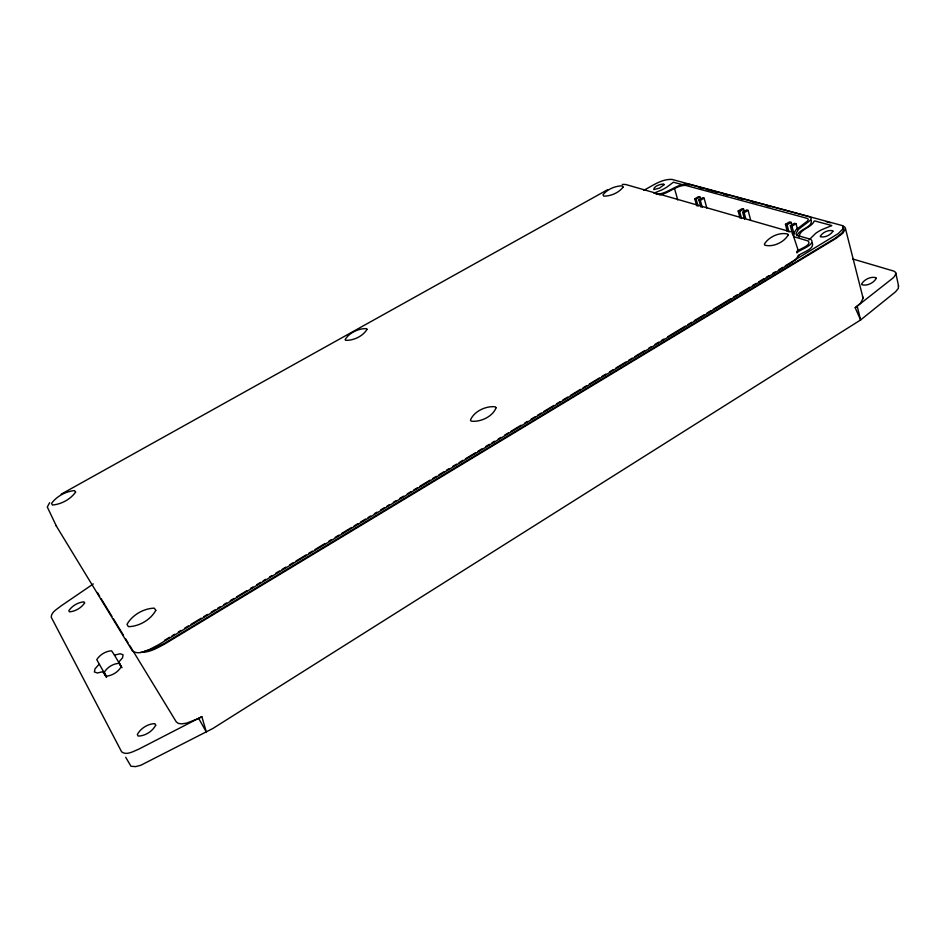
<?xml version="1.0" encoding="UTF-8"?>
<svg xmlns="http://www.w3.org/2000/svg" width="946" height="946" viewBox="0 0 946 946"><rect width="100%" height="100%" fill="white"/><g stroke="black" fill="none" stroke-linecap="round" stroke-linejoin="round"><path stroke-width="1.42" d="M843.193 226.236L844.944 227.194L845.499 228.743L863.13 298.297L860.411 303.382L855.196 307.734L860.6 319.973L212.803 728.515L140.8 765.267L135.668 766.615L130.986 766.248L125.723 757.32M845.499 228.743L842.874 233.201L835.968 238.427L164.734 643.978C157.355 647.927 149.433 652.705 140.788 652.279M799.074 255.065L795.503 259.712L790.265 263.496L157.816 645.172C150.461 648.637 140.516 655.945 132.523 651.167L56.476 526.295L47.3 506.997L49.606 502.728M797.052 235.72C799.157 228.861 812.791 227.619 811.278 220.264M121.62 667.344L118.617 662.271L122.531 657.825L123.063 654.738L120.13 653.757L114.454 655.105L111.593 650.801C105.81 651.073 99.768 654.738 96.764 659.681L106.579 676.958L104.308 672.216C107.253 667.273 113.272 663.572 119.03 663.347L119.634 663.785M99.011 664.376L95.026 668.834L94.399 671.967L97.296 672.996L103.031 671.648L106.496 677.407M93.311 583.919L60.639 606.22C57.186 609.165 51.226 612.074 51.226 617.182L121.608 751.798C126.48 755.819 133.599 751.159 138.554 749.256L201.829 716.666L206.405 732.169L198.695 718.44L186.705 723.099L181.904 723.844L178.356 723.442L176.299 721.916L129.567 645.278M855.196 307.734L891.581 279.129C893.911 277.663 898.274 272.649 893.804 271.1L852.807 259.015M164.498 640.359L169.547 637.308M172.077 635.783L174.608 634.258M178.404 631.963L180.934 630.438M184.718 628.156L188.514 625.862M191.045 624.336L201.155 618.235M203.686 616.709L207.481 614.427M211.277 612.133L215.073 609.851M217.592 608.325L220.122 606.8M223.918 604.506L226.449 602.98M230.245 600.686L234.029 598.404M236.559 596.879L246.681 590.777M250.465 588.483L252.996 586.958M256.792 584.675L260.588 582.381M263.118 580.856L265.637 579.33M269.433 577.048L271.963 575.523M275.759 573.229L279.555 570.946M282.074 569.421L285.869 567.127M289.665 564.845L293.461 562.551M295.992 561.025L306.102 554.924M308.633 553.398L312.428 551.104M314.947 549.579L325.069 543.477M328.865 541.195L331.384 539.669M335.18 537.375L338.975 535.093M341.506 533.568L351.616 527.466M354.147 525.941L357.943 523.646M360.473 522.121L365.523 519.07M368.053 517.545L370.584 516.019M374.38 513.725L376.91 512.2M380.694 509.918L384.49 507.624M387.02 506.098L389.551 504.573M393.347 502.291L395.877 500.765M399.661 498.471L403.457 496.189M407.253 493.895L411.049 491.613M413.568 490.087L417.363 487.793M419.894 486.268L430.004 480.166M432.535 478.641L436.331 476.346M438.861 474.821L443.922 471.77M446.441 470.245L448.972 468.719M452.767 466.437L456.563 464.143M459.094 462.618L462.878 460.335M465.408 458.81L475.531 452.708M478.061 451.183L481.845 448.889M485.641 446.595L489.437 444.313M491.967 442.787L494.498 441.262M498.282 438.968L500.812 437.442M504.608 435.16L508.404 432.866M510.935 431.341L521.045 425.239M524.841 422.957L527.371 421.431M531.155 419.137L534.951 416.855M537.482 415.329L541.278 413.035M543.808 411.51L553.918 405.408M556.449 403.883L560.245 401.589M562.764 400.063L567.825 397.013M570.355 395.487L580.466 389.385M582.996 387.86L586.792 385.578M589.323 384.052L599.433 377.951M601.963 376.425L605.759 374.131M609.555 371.849L613.339 369.555M615.87 368.029L625.992 361.928M628.511 360.402L632.306 358.108M634.837 356.583L644.947 350.481M648.743 348.199L651.274 346.674M655.07 344.379L658.865 342.097M661.384 340.572L663.915 339.046M667.71 336.752L685.412 326.074M687.943 324.549L691.739 322.255M694.258 320.729L704.38 314.628M706.91 313.102L710.694 310.82M713.225 309.295L730.927 298.617M733.457 297.091L737.253 294.797M739.784 293.272L749.894 287.17M752.425 285.645L756.221 283.351M758.739 281.825L763.8 278.774M766.331 277.249L768.862 275.724M772.657 273.441L775.176 271.916M778.972 269.622L782.768 267.34M785.298 265.814L838.251 233.603L842.768 229.027L842.921 225.739L671.932 179.409C661.585 178.948 652.586 185.735 643.836 190.288M796.638 251.849C796.946 249.602 812.732 245.522 808.132 240.982L794.191 236.796L792.996 234.502L796.035 229.736L807.458 221.092L808.262 219.531L807.707 218.502L685.424 185.345C675.929 185.475 668.645 193.504 659.327 194.923M796.934 252.972C797.691 250.264 816.741 244.99 810.876 239.373L797.927 235.637L796.414 234.75L796.012 233.331L798.578 229.287L810.178 220.442L811.242 218.372L810.497 217.012L687.801 183.962C676.343 183.784 667.675 194.036 656.181 194.356M797.762 256.319C800.529 252.547 814.754 249.791 812.342 242.98M787.238 231.427L785.476 224.32L789.532 221.92L791.163 222.369L791.861 225.219M785.476 224.32L787.096 224.781L791.163 222.369M792.476 234.253L790.371 225.704L794.439 223.291L796.083 223.741L797.478 229.452M790.371 225.704L792.015 226.165L796.083 223.741M744.502 219.271L742.657 212.271L744.159 212.696L748.109 210.39L750.675 220.205M740.056 218.136L738.164 211.005L742.102 208.723L743.591 209.137L744.348 211.987M738.164 211.005L739.666 211.431L743.591 209.137M742.657 212.271L746.595 209.977L748.109 210.39M696.729 205.802L694.766 198.79L698.574 196.614L699.945 196.993L700.726 199.795M694.766 198.79L696.138 199.18L699.945 196.993M700.844 206.997L698.881 199.949L702.712 197.761L704.096 198.14L706.816 208.014M698.881 199.949L700.265 200.339L704.096 198.14M198.695 718.44L201.829 716.666M61.218 494.167L607.639 189.685M809.102 239.823L815.724 233.295A34.269 14.367 -14 0 1 821.849 229.642L831.345 225.798A1.809 0.745 -14.3 0 0 831.759 225.538L814.66 220.903A1.774 0.721 -14.6 0 0 814.163 221.187C811.195 228.128 799.216 229.027 799.228 237.008M653.863 193.161L661.822 189.921A27.86 10.252 -17.7 0 0 667.285 186.811L673.375 182.223L683.213 184.848M144.466 651.155L153.477 648.826L164.486 643.327L835.117 238.274L841.514 233.437L843.276 231.226L843.43 227.939M622.302 184.399L625.696 184.494L790.489 231.782M685.058 183.678L689.327 184.837M699.307 187.521L703.576 188.668M706.426 189.436L717.825 192.499M723.524 194.036L727.793 195.183M737.762 197.868L742.042 199.015M752.011 201.699L756.292 202.858M766.26 205.542L770.529 206.689M826.095 221.636L830.363 222.795M97.379 592.503L99.673 596.276M101.21 598.794L111.935 616.378M113.473 618.897L123.429 635.227M125.735 638.999L128.029 642.76M114.454 655.105L121.916 667.699M118.617 662.271L121.348 666.717M103.031 671.648L105.893 676.165C111.817 675.952 118.037 672.145 121.029 667.036L120.934 666.268M898.393 285.775L898.31 288.4L895.543 291.817L860.6 319.973L857.23 306.291M862.504 296.476L863.13 298.297M792.63 233.426L798.247 250.619M56.252 525.598L56.476 526.295M674.545 188.668L677.774 199.949M696.138 199.18L698.089 206.204M700.265 200.339L702.228 207.387M744.159 212.696L745.637 218.301M739.666 211.431L741.546 218.561M787.096 224.781L788.869 231.888M792.015 226.165L794.12 234.726M895.767 272.767L898.629 286.319M496.071 407.761C492.736 416.654 480.391 422.33 471.179 421.147L470.434 420.166C473.887 411.321 486.055 405.704 495.29 406.804L496.071 407.761M367.001 329.35C363.004 336.197 353.473 340.702 345.597 340.312L345.136 339.59C349.204 332.767 358.64 328.297 366.516 328.64L367.001 329.35M876.233 278.349C873.797 282.984 866.903 286.26 861.841 284.722L861.605 284.06C864.076 279.448 870.923 276.197 875.984 277.686L876.233 278.349M788.148 235.105C783.891 242.389 772.917 247.462 764.723 245.156L764.392 244.115C768.731 236.89 779.575 231.876 787.793 234.088L788.148 235.105M832.906 231.262C830.564 235.105 824.829 237.86 820.43 236.748L820.265 236.204C822.63 232.385 828.318 229.642 832.728 230.729L832.906 231.262M155.794 610.359C150.698 619.796 139.086 626.489 128.408 626.666L126.989 624.395C132.168 615.042 143.638 608.396 154.293 608.16L155.794 610.359M155.712 725.192C152.507 731.329 145.14 736.035 138.187 736.071L137.324 734.522C140.564 728.408 147.872 723.725 154.825 723.655L155.712 725.192M84.62 602.969C81.38 607.864 75.302 611.447 69.436 611.837L68.822 610.714C72.073 605.83 78.116 602.271 83.969 601.857L84.62 602.969M75.597 492.109C70.501 499.334 61.265 504.277 52.479 505.022L51.51 503.461C56.642 496.283 65.806 491.364 74.568 490.584L75.597 492.109M623.107 187.154C618.755 192.818 610.88 196.153 603.796 196.153L602.98 194.841C607.356 189.212 615.172 185.901 622.243 185.854L623.107 187.154M664.08 184.683L659.539 188.112L653.745 189.59C653.532 186.208 660.332 184.103 663.643 184.009L664.08 184.683"/></g></svg>
